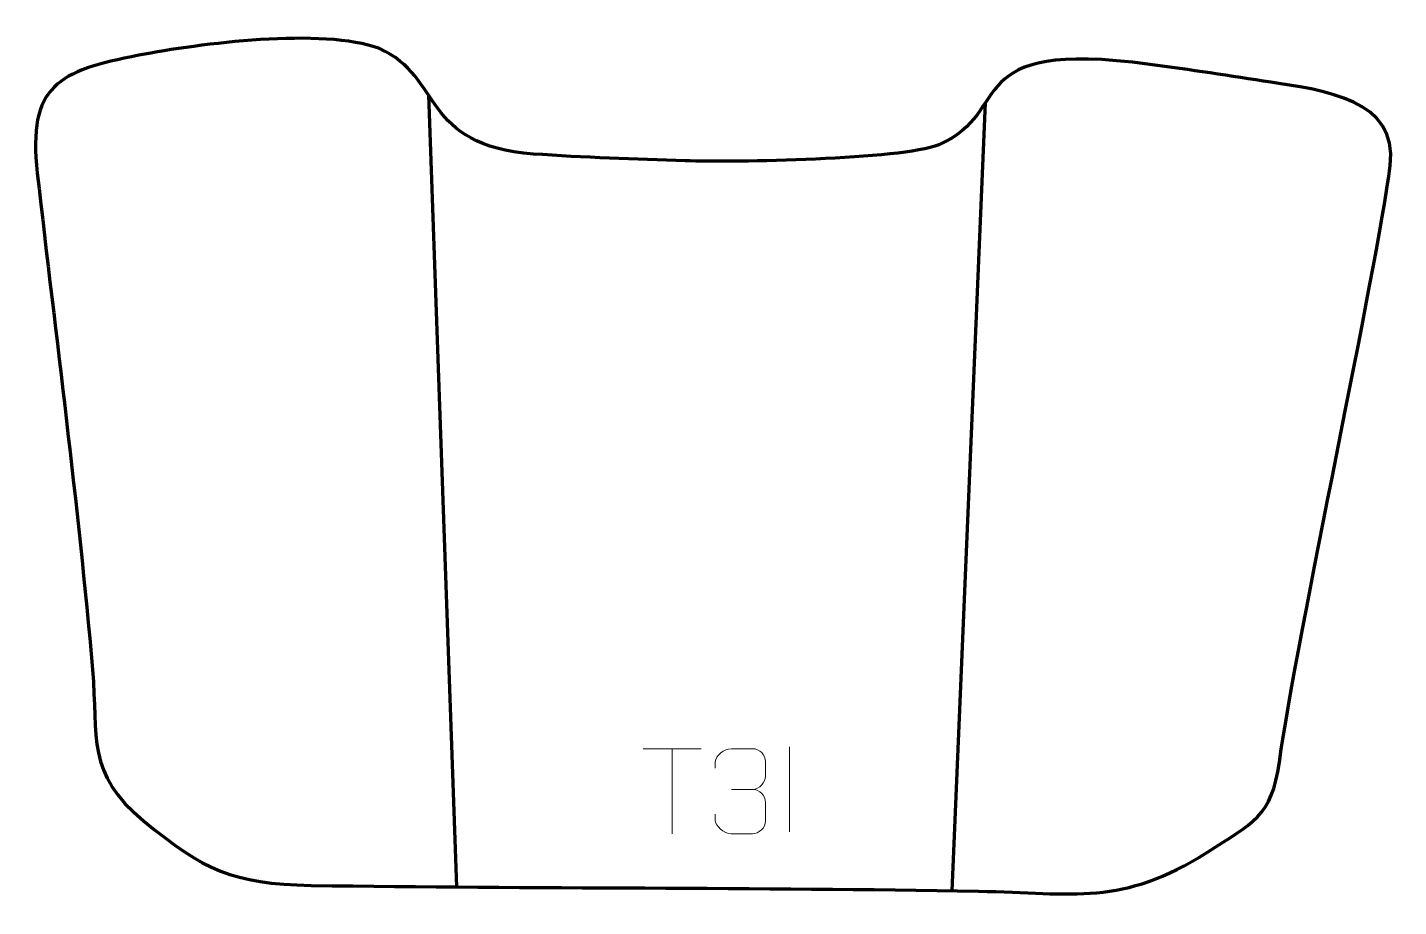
# Model space of a CAD drawing. Header units: millimetres. Extents: x -399 to 4, y 260 to 518.
import ezdxf

# ---------------------------------------------------------------- set-up
doc = ezdxf.new("R2010")
doc.units = ezdxf.units.MM
doc.header["$MEASUREMENT"] = 0
doc.layers.add('layer 2', color=7, linetype='Continuous')
doc.layers.add('layer 3', color=7, linetype='Continuous')

msp = doc.modelspace()

# ---------------------------------------------------------------- linework, layer by layer
at = {"layer": 'layer 2', "color": 142, "lineweight": 158}
for points in [[(-280.8612, 497.9678), (-280.8612, 497.9678), (-272.5884, 265.6217), (-272.5884, 265.6217)], [(-117.4388, 495.6076), (-117.4388, 495.6076), (-127.2006, 264.5171), (-127.2006, 264.5171)]]:
    msp.add_open_spline(points, degree=3, dxfattribs=at)
at = {"layer": 'layer 3', "color": 242, "lineweight": 158}
msp.add_open_spline([(-295.1953, 511.5308), (-276.3559, 503.1708), (-283.2285, 483.0988), (-249.9721, 480.6209), (-249.9721, 480.6209), (-235.5539, 479.5899), (-219.9833, 479.0932), (-205.4804, 478.6237), (-205.4804, 478.6237), (-191.4507, 478.1696), (-142.3143, 478.8585), (-131.0685, 483.3035), (-131.0685, 483.3035), (-108.542, 493.0595), (-125.6604, 514.3917), (-69.1673, 506.9231), (-69.1673, 506.9231), (-57.5073, 505.3815), (-45.3361, 503.4504), (-33.6521, 501.6932), (-33.6521, 501.6932), (-18.1528, 499.3573), (3.8718, 496.5502), (1.418, 477.278), (1.418, 477.278), (-2.6256, 445.5199), (-25.7536, 340.4629), (-31.1096, 302.2372), (-31.1096, 302.2372), (-33.363, 286.1546), (-39.0396, 284.2829), (-52.1783, 275.8391), (-52.1783, 275.8391), (-77.5094, 259.8718), (-91.1958, 263.8697), (-119.435, 264.3834), (-119.435, 264.3834), (-184.7162, 265.5708), (-250.0167, 265.129), (-315.2607, 266.0723), (-315.2607, 266.0723), (-338.3977, 266.6301), (-346.5936, 270.3813), (-364.4514, 285.0424), (-364.4514, 285.0424), (-381.5025, 299.041), (-377.7141, 309.3152), (-379.4513, 329.4206), (-379.4513, 329.4206), (-383.7041, 378.358), (-390.1284, 426.3261), (-395.6359, 475.0303), (-395.6359, 475.0303), (-398.5439, 500.746), (-389.6105, 505.0005), (-365.8203, 509.593), (-365.8203, 509.593), (-348.2138, 512.9917), (-311.7944, 517.7504), (-295.1953, 511.5308)], degree=3, knots=[0, 0, 0, 0, 0.0625, 0.0625, 0.0625, 0.0625, 0.125, 0.125, 0.125, 0.125, 0.1875, 0.1875, 0.1875, 0.1875, 0.25, 0.25, 0.25, 0.25, 0.3125, 0.3125, 0.3125, 0.3125, 0.375, 0.375, 0.375, 0.375, 0.4375, 0.4375, 0.4375, 0.4375, 0.5, 0.5, 0.5, 0.5, 0.5625, 0.5625, 0.5625, 0.5625, 0.625, 0.625, 0.625, 0.625, 0.6875, 0.6875, 0.6875, 0.6875, 0.75, 0.75, 0.75, 0.75, 0.8125, 0.8125, 0.8125, 0.8125, 0.875, 0.875, 0.875, 0.875, 1, 1, 1, 1], dxfattribs=at)
at = {"layer": 'layer 3', "color": 250, "lineweight": 9}
for points in [[(-217.7859, 306.1434), (-217.7859, 306.1434), (-200.7987, 306.1434), (-200.7987, 306.1434)], [(-209.2921, 281.2134), (-209.2921, 281.2134), (-209.2921, 306.1669), (-209.2921, 306.1669)], [(-174.849, 306.7245), (-174.849, 306.7245), (-174.849, 281.7504), (-174.849, 281.7504)], [(-191.9472, 294.2374), (-191.9472, 294.2374), (-185.7508, 294.2374), (-185.7508, 294.2374)]]:
    msp.add_open_spline(points, degree=3, dxfattribs=at)
msp.add_open_spline([(-196.6569, 300.4826), (-196.6569, 300.4826), (-196.6569, 302.3398), (-196.6569, 302.3398), (-196.6569, 302.3398), (-196.6712, 304.0817), (-194.0067, 306.1998), (-191.9476, 306.1771), (-191.9476, 306.1771), (-189.8835, 306.1771), (-187.8195, 306.1771), (-185.7558, 306.1771), (-185.7558, 306.1771), (-183.5613, 306.1859), (-181.963, 304.3391), (-181.9186, 302.427), (-181.9186, 302.427), (-181.919, 300.9919), (-181.919, 299.5568), (-181.9186, 298.1213), (-181.9186, 298.1213), (-181.9672, 296.4678), (-183.5698, 294.2378), (-185.7681, 294.2478), (-185.7681, 294.2478), (-183.5644, 294.2366), (-181.9564, 292.4334), (-181.9024, 290.3739), (-181.9024, 290.3739), (-181.9028, 288.5892), (-181.9028, 286.8045), (-181.9024, 285.0194), (-181.9024, 285.0194), (-181.8923, 282.958), (-183.9472, 281.1949), (-185.7681, 281.203), (-185.7681, 281.203), (-187.8334, 281.2033), (-189.8986, 281.2033), (-191.9642, 281.203), (-191.9642, 281.203), (-194.1328, 281.2145), (-196.6638, 283.6147), (-196.6824, 285.0765), (-196.6824, 285.0765), (-196.6824, 285.0765), (-196.6824, 286.9851), (-196.6824, 286.9851)], degree=3, knots=[0, 0, 0, 0, 0.07692308, 0.07692308, 0.07692308, 0.07692308, 0.15384615, 0.15384615, 0.15384615, 0.15384615, 0.23076923, 0.23076923, 0.23076923, 0.23076923, 0.30769231, 0.30769231, 0.30769231, 0.30769231, 0.38461538, 0.38461538, 0.38461538, 0.38461538, 0.46153846, 0.46153846, 0.46153846, 0.46153846, 0.53846154, 0.53846154, 0.53846154, 0.53846154, 0.61538462, 0.61538462, 0.61538462, 0.61538462, 0.69230769, 0.69230769, 0.69230769, 0.69230769, 0.76923077, 0.76923077, 0.76923077, 0.76923077, 0.84615385, 0.84615385, 0.84615385, 0.84615385, 1, 1, 1, 1], dxfattribs=at)

doc.saveas('drawing.dxf')
